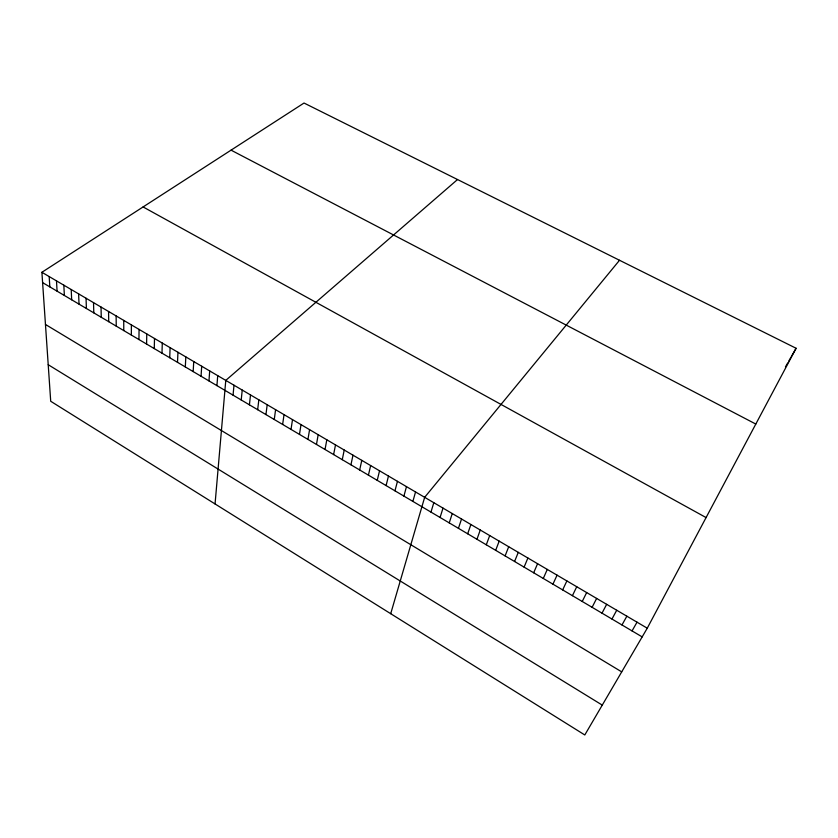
<?xml version="1.0" encoding="UTF-8"?>
<svg xmlns="http://www.w3.org/2000/svg" width="838" height="838" viewBox="0 0 838 838"><rect width="100%" height="100%" fill="white"/><g stroke="black" fill="none" stroke-linecap="round" stroke-linejoin="round"><path stroke-width="1.26" d="M131.346 335.053L131.388 324.893M138.951 339.547L139.056 329.407M146.598 344.062L146.765 333.933M154.276 348.598L154.506 338.489M161.985 353.154L162.289 343.056M169.726 357.732L170.093 347.655M177.509 362.33L177.949 352.264M185.313 366.939L185.827 356.904M193.169 371.58L193.746 361.555M201.047 376.241L201.696 366.237M208.966 380.923L209.689 370.93M216.927 385.627L217.723 375.654M215.052 503.952L225.778 380.389L457.527 179.531M233.048 395.148L233.991 385.218M241.218 399.977L242.234 390.068M249.42 404.827L250.51 394.928M257.664 409.698L258.837 399.82M265.95 414.59L267.196 404.744M274.267 419.503L275.587 409.677M282.636 424.447L284.03 414.642M291.027 429.412L292.504 419.618M299.47 434.398L301.02 424.636M307.944 439.405L309.578 429.664M316.471 444.444L318.178 434.723M325.029 449.493L326.82 439.793M333.618 454.573L335.504 444.905M342.26 459.685L344.229 450.027M350.944 464.807L352.987 455.181M359.67 469.961L361.796 460.366M368.427 475.146L370.647 465.561M377.236 480.352L379.541 470.788M386.088 485.579L388.476 476.047M394.97 490.827L397.453 481.326M403.906 496.106L406.482 486.627M412.883 501.417L415.543 491.958M390.707 613.699L424.656 497.322L619.523 260.272M430.973 512.102L433.812 502.695M440.076 517.486L443.009 508.111M449.231 522.891L452.258 513.547M458.428 528.328L461.549 519.005M467.677 533.785L470.893 524.504M476.958 539.274L480.268 530.014M486.291 544.794L489.706 535.566M495.677 550.336L499.186 541.139M505.105 555.908L508.708 546.732M514.574 561.502L518.282 552.368M524.096 567.127L527.898 558.024M533.67 572.783L537.577 563.702M543.286 578.461L547.287 569.421M552.944 584.17L557.061 575.161M562.665 589.91L566.876 580.933M572.427 595.682L576.743 586.736M582.232 601.485L586.663 592.571M592.099 607.309L596.635 598.426M602.009 613.165L606.66 604.324M647.261 628.196L796.1 348.273L304.026 103.032L41.9 272.287L50.709 401.266L584.798 734.968L647.261 628.196L41.9 272.287M611.97 619.052L616.726 610.242M621.985 624.97L626.855 616.192M632.051 630.92L637.027 622.173M785.447 366.897L787.71 362.927M788.862 360.927L791.156 356.915M791.774 355.836L796.1 348.273M231.047 150.149L755.803 424.059M143.089 206.944L706.078 517.57M42.602 282.616L642.17 636.89M45.462 324.463L621.712 671.867M48.216 364.719L602.271 705.114M49.18 276.561L49.83 286.879M56.492 280.856L57.078 291.163M63.835 285.182L64.358 295.468M71.209 289.519L71.67 299.795M78.615 293.866L79.023 304.131M86.052 298.244L86.398 308.489M93.521 302.633L93.804 312.867M101.031 307.043L101.251 317.267M108.563 311.485L108.72 321.687M116.136 315.926L116.231 326.118M123.741 320.399L123.773 330.581"/></g></svg>
